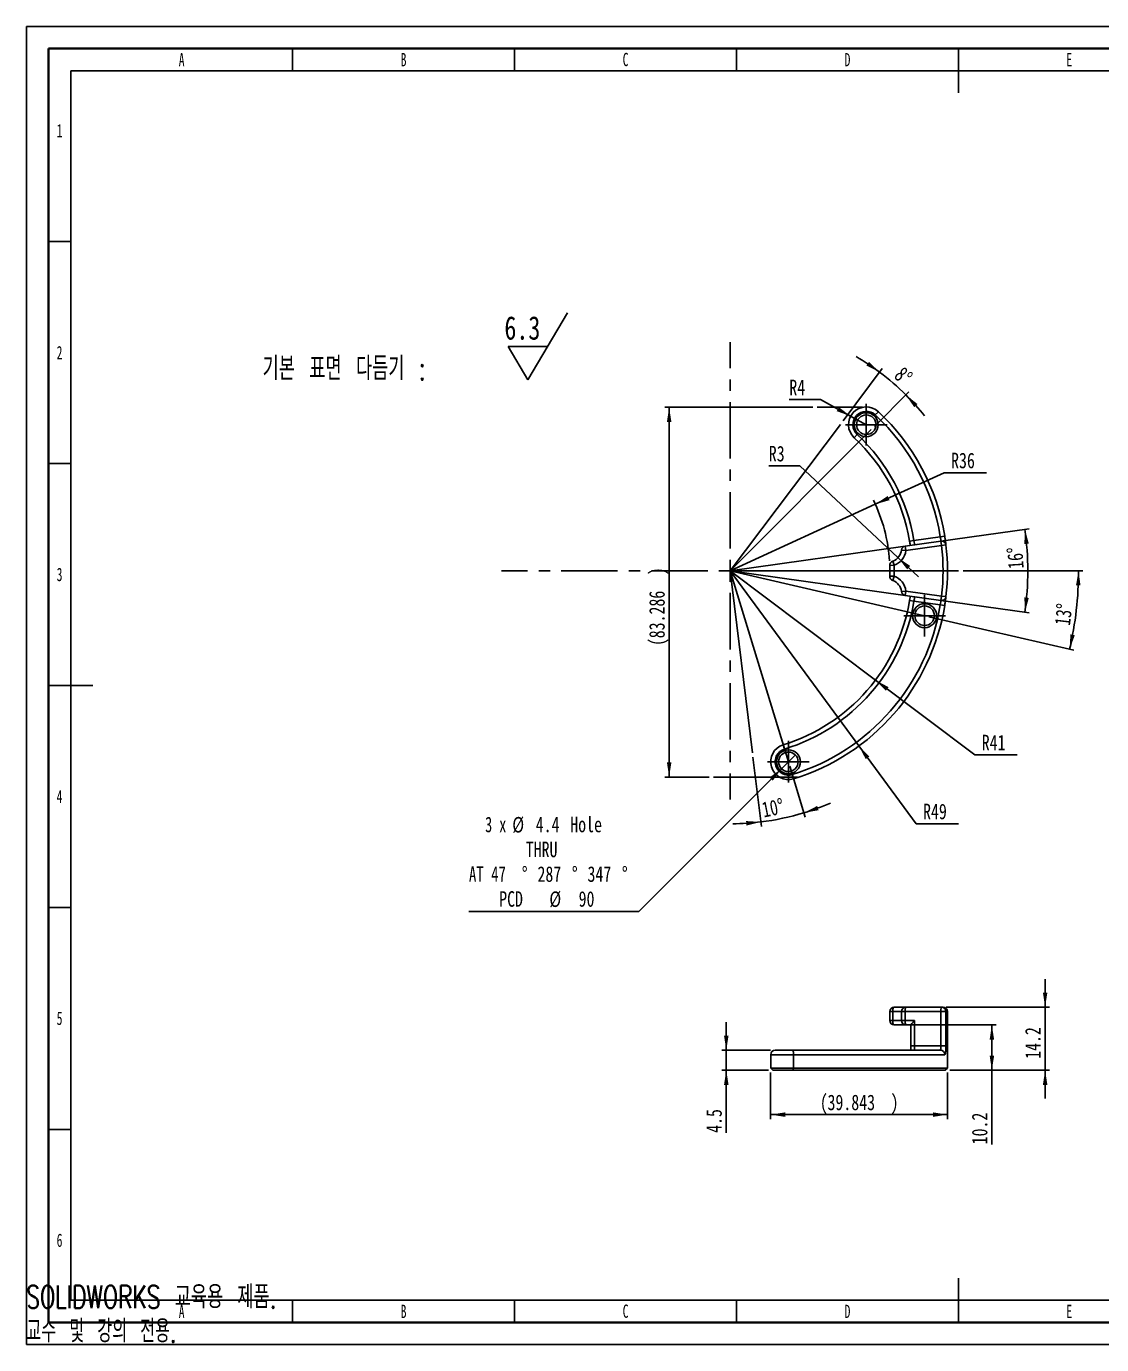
# Model space of a CAD drawing. Header units: millimetres. Extents: x 0 to 420, y 1 to 298.
# Drawn here: x 0 to 242.3, y 1 to 298 of the extents above; entities that cross this region are included whole.
import ezdxf

# ---------------------------------------------------------------- set-up
doc = ezdxf.new("R2010")
doc.units = ezdxf.units.MM
doc.linetypes.add('CENTERX2', pattern=[20.32, 12.7, -2.54, 2.54, -2.54])
for name, color, linetype in [('SLD-0', 179, 'Continuous'), ('가는실선', 7, 'Continuous'), ('레이어10', 30, 'Continuous'), ('중심선', 1, 'CENTERX2'), ('치수선', 104, 'Continuous')]:
    doc.layers.add(name, color=color, linetype=linetype)
doc.layers.add('도면층1', color=4, linetype='Continuous', lineweight=35)
doc.layers.add('도면층2', color=3, linetype='Continuous', lineweight=25)
doc.styles.add('SLDTEXTSTYLE0', font='TXT', dxfattribs={"width": 0.681818, "bigfont": 'bigfont'})
doc.styles.add('SLDTEXTSTYLE1', font='TXT', dxfattribs={"width": 0.75})
doc.styles.add('SLDTEXTSTYLE11', font='TXT', dxfattribs={"width": 0.666667})
doc.styles.add('SLDTEXTSTYLE12', font='TXT', dxfattribs={"width": 0.7})
doc.styles.add('SLDTEXTSTYLE13', font='TXT', dxfattribs={"width": 0.7, "bigfont": 'bigfont'})
doc.styles.add('SLDTEXTSTYLE14', font='TXT', dxfattribs={"width": 0.645455, "bigfont": 'bigfont'})
doc.styles.add('SLDTEXTSTYLE2', font='TXT', dxfattribs={"width": 0.638186})
doc.dimstyles.new('SLDDIMSTYLE0', dxfattribs={"dimtxt": 3.5, "dimasz": 3.302, "dimexe": 0, "dimexo": 0.0625, "dimgap": 0.875, "dimtad": 1, "dimdec": 3, "dimrnd": 1e-09, "dimzin": 12, "dimdsep": 46, "dimtxsty": 'SLDTEXTSTYLE1', "dimsah": 1, "dimcen": 0.09, "dimadec": 0, "dimazin": 3, "dimtfac": 1, "dimtdec": 3, "dimtmove": 0, "dimatfit": 0, "dimfxl": 1, "dimfrac": 2, "dimtolj": 1, "dimtzin": 12, "dimarcsym": 0})
doc.dimstyles.new('SLDDIMSTYLE1', dxfattribs={"dimtxt": 3.5, "dimasz": 3.302, "dimexe": 0, "dimexo": 0.0625, "dimgap": 0.875, "dimtad": 1, "dimdec": 3, "dimrnd": 1e-09, "dimzin": 12, "dimdsep": 46, "dimtxsty": 'SLDTEXTSTYLE1', "dimsah": 1, "dimcen": 0.09, "dimadec": 0, "dimazin": 3, "dimtfac": 1, "dimtdec": 3, "dimtofl": 0, "dimtmove": 0, "dimatfit": 3, "dimfxl": 1, "dimfrac": 2, "dimtolj": 1, "dimtzin": 12, "dimarcsym": 0})
doc.dimstyles.new('SLDDIMSTYLE2', dxfattribs={"dimtxt": 3.5, "dimasz": 3.302, "dimexe": 0, "dimexo": 0.0625, "dimgap": 0.875, "dimtad": 1, "dimdec": 4, "dimzin": 12, "dimdsep": 46, "dimtxsty": 'SLDTEXTSTYLE1', "dimsah": 1, "dimcen": 0.09, "dimazin": 3, "dimtfac": 1, "dimtofl": 0, "dimtmove": 0, "dimatfit": 3, "dimfxl": 1, "dimfrac": 2, "dimtolj": 1, "dimtzin": 12, "dimarcsym": 0})
doc.dimstyles.new('SLDDIMSTYLE3', dxfattribs={"dimtxt": 3.5, "dimasz": 3.302, "dimexe": 0, "dimexo": 0.0625, "dimgap": 0.875, "dimtad": 0, "dimtih": 1, "dimtoh": 1, "dimdec": 3, "dimrnd": 1e-09, "dimzin": 12, "dimdsep": 46, "dimtxsty": 'SLDTEXTSTYLE1', "dimblk1": 'NONE', "dimsah": 1, "dimcen": 0, "dimadec": 0, "dimazin": 3, "dimtfac": 1, "dimtdec": 3, "dimtmove": 0, "dimatfit": 3, "dimldrblk": 'NONE', "dimfxl": 1, "dimfrac": 2, "dimtolj": 1, "dimtzin": 12, "dimarcsym": 0})
doc.dimstyles.new('SLDDIMSTYLE4', dxfattribs={"dimtxt": 3.5, "dimasz": 3.302, "dimexe": 0, "dimexo": 0.0625, "dimgap": 0.875, "dimtad": 0, "dimtih": 1, "dimtoh": 1, "dimdec": 3, "dimrnd": 1e-09, "dimzin": 12, "dimdsep": 46, "dimtxsty": 'SLDTEXTSTYLE1', "dimsah": 1, "dimcen": 0, "dimadec": 0, "dimazin": 3, "dimtfac": 1, "dimtdec": 3, "dimtofl": 0, "dimtmove": 1, "dimatfit": 3, "dimfxl": 1, "dimfrac": 2, "dimtolj": 1, "dimtzin": 12, "dimarcsym": 0})
doc.dimstyles.new('SLDDIMSTYLE5', dxfattribs={"dimtxt": 3.5, "dimasz": 3.302, "dimexe": 0, "dimexo": 0.0625, "dimgap": 0.875, "dimtad": 0, "dimtih": 1, "dimtoh": 1, "dimdec": 3, "dimrnd": 1e-09, "dimzin": 12, "dimdsep": 46, "dimtxsty": 'SLDTEXTSTYLE1', "dimsah": 1, "dimcen": 0, "dimadec": 0, "dimazin": 3, "dimtfac": 1, "dimtdec": 3, "dimtofl": 0, "dimtmove": 0, "dimatfit": 3, "dimfxl": 1, "dimfrac": 2, "dimtolj": 1, "dimtzin": 12, "dimarcsym": 0})

# ---------------------------------------------------------------- blocks, each defined once
blk = doc.blocks.new('SW_NOTE_0')
at = {"layer": '가는실선', "color": 0}
for p, q in [((59.78, 1.56), (68.7, 16.68)), ((59.78, 1.56), (55.32, 9.12)), ((64.24, 9.12), (55.32, 9.12))]:
    blk.add_line(p, q, dxfattribs=at)
at = {"layer": '가는실선', "color": 0, "attachment_point": 1}
for s, insert, char_height, style in [('6.3', (54.49, 15.94), 5.292, 'SLDTEXTSTYLE1'), ('기본 표면 다듬기 :', (0, 6.82), 5.2917, 'SLDTEXTSTYLE0')]:
    blk.add_mtext(s, dxfattribs=dict(at, insert=insert, char_height=char_height, style=style))
blk = doc.blocks.new('_D')
at = {"layer": '치수선', "transparency": 16777216}
for p, q in [((157.7, 67.32), (157.7, 73.67)), ((167.7, 67.32), (156.7, 67.32)), ((157.7, 62.82), (157.7, 67.32)), ((167.2, 62.82), (156.7, 62.82)), ((157.7, 62.82), (157.7, 48.71))]:
    blk.add_line(p, q, dxfattribs=at)
for points in [[(157.7, 67.32), (158.21, 70.62), (157.19, 70.62)], [(157.7, 62.82), (157.19, 59.52), (158.21, 59.52)]]:
    blk.add_solid(points, dxfattribs=at)
at = {"layer": '치수선', "transparency": 16777216, "insert": (153.19, 48.71), "char_height": 3.5, "attachment_point": 1, "rotation": 90, "style": 'SLDTEXTSTYLE1'}
blk.add_mtext('4.5', dxfattribs=at)
blk = doc.blocks.new('_D_1')
at = {"layer": '치수선', "transparency": 16777216}
for p, q in [((199.17, 73.02), (218.54, 73.02)), ((217.54, 62.82), (217.54, 73.02)), ((208.04, 62.82), (218.54, 62.82)), ((217.54, 62.82), (217.54, 46.12))]:
    blk.add_line(p, q, dxfattribs=at)
for points in [[(217.54, 73.02), (217.04, 69.72), (218.05, 69.72)], [(217.54, 62.82), (218.05, 66.12), (217.04, 66.12)]]:
    blk.add_solid(points, dxfattribs=at)
at = {"layer": '치수선', "transparency": 16777216, "insert": (213.03, 46.12), "char_height": 3.5, "attachment_point": 1, "rotation": 90, "style": 'SLDTEXTSTYLE1'}
blk.add_mtext('10.2', dxfattribs=at)
blk = doc.blocks.new('_D_2')
at = {"layer": '레이어10', "transparency": 16777216}
for p, q in [((229.54, 77.02), (229.54, 83.37)), ((207.21, 77.02), (230.54, 77.02)), ((229.54, 62.82), (229.54, 77.02)), ((208.04, 62.82), (230.54, 62.82)), ((229.54, 62.82), (229.54, 56.47))]:
    blk.add_line(p, q, dxfattribs=at)
for points in [[(229.54, 77.02), (230.05, 80.32), (229.04, 80.32)], [(229.54, 62.82), (229.04, 59.52), (230.05, 59.52)]]:
    blk.add_solid(points, dxfattribs=at)
at = {"layer": '레이어10', "transparency": 16777216, "insert": (225.03, 65.39), "char_height": 3.5, "attachment_point": 1, "rotation": 90, "style": 'SLDTEXTSTYLE1'}
blk.add_mtext('14.2', dxfattribs=at)
blk = doc.blocks.new('_D_3')
at = {"layer": '레이어10', "transparency": 16777216}
for p, q in [((167.7, 62.32), (167.7, 51.82)), ((207.54, 62.32), (207.54, 51.82)), ((167.7, 52.82), (207.54, 52.82))]:
    blk.add_line(p, q, dxfattribs=at)
for points in [[(167.7, 52.82), (171, 52.31), (171, 53.33)], [(207.54, 52.82), (204.24, 53.33), (204.24, 52.31)]]:
    blk.add_solid(points, dxfattribs=at)
at = {"layer": '레이어10', "transparency": 16777216, "char_height": 3.5, "attachment_point": 1, "style": 'SLDTEXTSTYLE1'}
for s, insert in [('(', (178.79, 57.33)), ('39.843', (180.51, 57.33)), (')', (194.73, 57.33))]:
    blk.add_mtext(s, dxfattribs=dict(at, insert=insert))
blk = doc.blocks.new('_D_4')
at = {"layer": '치수선', "transparency": 16777216}
for p, q in [((184, 209.13), (192.86, 220.89)), ((191.07, 207.87), (198.86, 215.67))]:
    blk.add_line(p, q, dxfattribs=at)
for start, end in [(53, 59.4858), (45, 53), (38.5142, 45)]:
    blk.add_arc((158.54, 175.35), 56.02, start, end, dxfattribs=at)
for points in [[(192.26, 220.09), (189.86, 222.41), (189.27, 221.58)], [(198.16, 214.96), (200.05, 212.21), (200.79, 212.91)]]:
    blk.add_solid(points, dxfattribs=at)
at = {"layer": '치수선', "transparency": 16777216, "insert": (197.65, 221.6), "char_height": 3.5, "attachment_point": 1, "rotation": 317.6777, "style": 'SLDTEXTSTYLE1'}
blk.add_mtext('8°', dxfattribs=at)
blk = doc.blocks.new('_D_5')
at = {"layer": '치수선', "transparency": 16777216}
for p, q in [((163.7, 133.36), (165.61, 117.77)), ((171.99, 131.36), (175.51, 119.87))]:
    blk.add_line(p, q, dxfattribs=at)
for start, end in [(287, 293.373), (277, 287), (270.627, 277)]:
    blk.add_arc((158.54, 175.35), 57.01, start, end, dxfattribs=at)
for points in [[(175.21, 120.83), (178.5, 121.4), (178.18, 122.36)], [(165.49, 118.76), (162.16, 118.96), (162.25, 117.95)]]:
    blk.add_solid(points, dxfattribs=at)
at = {"layer": '치수선', "transparency": 16777216, "insert": (165.45, 123.18), "char_height": 3.5, "attachment_point": 1, "rotation": 11.3757, "style": 'SLDTEXTSTYLE1'}
blk.add_mtext('10°', dxfattribs=at)
blk = doc.blocks.new('_D_6')
at = {"layer": '치수선', "transparency": 16777216}
for p, q in [((199.02, 181.04), (225.97, 184.82)), ((199.02, 169.66), (225.97, 165.87))]:
    blk.add_line(p, q, dxfattribs=at)
blk.add_arc((158.54, 175.35), 67.09, 352, 8, dxfattribs=at)
for points in [[(224.98, 184.69), (224.86, 181.35), (225.87, 181.46)], [(224.98, 166.01), (225.87, 169.23), (224.86, 169.35)]]:
    blk.add_solid(points, dxfattribs=at)
at = {"layer": '치수선', "transparency": 16777216, "insert": (221.22, 175.66), "char_height": 3.5, "attachment_point": 1, "rotation": 93.5051, "style": 'SLDTEXTSTYLE1'}
blk.add_mtext('16°', dxfattribs=at)
blk = doc.blocks.new('_D_7')
at = {"layer": '레이어10', "transparency": 16777216}
for p, q in [((177.18, 212.17), (143.83, 212.17)), ((144.83, 212.17), (144.83, 128.88)), ((153.83, 128.88), (143.83, 128.88))]:
    blk.add_line(p, q, dxfattribs=at)
for points in [[(144.83, 212.17), (144.32, 208.87), (145.34, 208.87)], [(144.83, 128.88), (145.34, 132.19), (144.32, 132.19)]]:
    blk.add_solid(points, dxfattribs=at)
at = {"layer": '레이어10', "transparency": 16777216, "char_height": 3.5, "attachment_point": 1, "rotation": 90, "style": 'SLDTEXTSTYLE1'}
for s, insert in [(')', (140.32, 174.36)), ('83.286', (140.32, 160.14)), ('(', (140.32, 158.42))]:
    blk.add_mtext(s, dxfattribs=dict(at, insert=insert))
blk = doc.blocks.new('_D_8')
at = {"layer": '치수선', "transparency": 16777216}
for p, q in [((211.04, 175.35), (238.07, 175.35)), ((203.37, 165), (236.03, 157.46))]:
    blk.add_line(p, q, dxfattribs=at)
blk.add_arc((158.54, 175.35), 78.53, 347, 0, dxfattribs=at)
for points in [[(237.07, 175.35), (236.5, 172.06), (237.51, 172.04)], [(235.06, 157.68), (236.23, 160.81), (235.24, 161.02)]]:
    blk.add_solid(points, dxfattribs=at)
at = {"layer": '치수선', "transparency": 16777216, "insert": (231.65, 163.27), "char_height": 3.5, "attachment_point": 1, "rotation": 83.3432, "style": 'SLDTEXTSTYLE1'}
blk.add_mtext('13°', dxfattribs=at)
blk = doc.blocks.new('_D_9')
at = {"layer": '치수선', "transparency": 16777216}
for p, q in [((173.26, 133.87), (170.15, 130.76)), ((170.15, 130.76), (137.98, 98.6)), ((137.98, 98.6), (99.72, 98.6))]:
    blk.add_line(p, q, dxfattribs=at)
blk.add_solid([(170.15, 130.76), (167.45, 128.78), (168.17, 128.06)], dxfattribs=at)
at = {"layer": '치수선', "transparency": 16777216, "char_height": 3.5, "attachment_point": 1}
for s, insert, style in [('3 x', (103.37, 119.94), 'SLDTEXTSTYLE11'), ('%%c', (109.49, 119.88), 'SLDTEXTSTYLE1'), ('4.4', (114.77, 119.94), 'SLDTEXTSTYLE1'), ('Hole', (122.55, 119.94), 'SLDTEXTSTYLE1'), ('THRU', (112.52, 114.33), 'SLDTEXTSTYLE1'), ('AT 47', (99.72, 108.77), 'SLDTEXTSTYLE12'), ('%%d', (111.62, 108.72), 'SLDTEXTSTYLE1'), ('287', (115.16, 108.77), 'SLDTEXTSTYLE1'), ('%%d', (122.9, 108.72), 'SLDTEXTSTYLE1'), ('347', (126.43, 108.77), 'SLDTEXTSTYLE1'), ('%%d', (134.17, 108.72), 'SLDTEXTSTYLE1'), ('PCD', (106.53, 103.16), 'SLDTEXTSTYLE1'), ('%%c', (117.84, 103.11), 'SLDTEXTSTYLE1'), ('90', (124.43, 103.16), 'SLDTEXTSTYLE1')]:
    blk.add_mtext(s, dxfattribs=dict(at, insert=insert, style=style))
blk = doc.blocks.new('_None')
blk = doc.blocks.new('_D_10')
at = {"layer": '치수선', "transparency": 16777216}
for p, q in [((174.28, 198.98), (167.28, 198.98)), ((196.39, 178.31), (174.28, 198.98)), ((196.39, 178.31), (201.02, 173.97))]:
    blk.add_line(p, q, dxfattribs=at)
blk.add_solid([(196.39, 178.31), (198.45, 175.68), (199.14, 176.43)], dxfattribs=at)
at = {"layer": '치수선', "transparency": 16777216, "insert": (167.28, 203.49), "char_height": 3.5, "attachment_point": 1, "style": 'SLDTEXTSTYLE1'}
blk.add_mtext('R3', dxfattribs=at)
blk = doc.blocks.new('_D_11')
at = {"layer": '치수선', "transparency": 16777216}
for p, q in [((191.27, 190.34), (206.77, 197.44)), ((206.77, 197.44), (216.36, 197.44)), ((158.54, 175.35), (191.27, 190.34))]:
    blk.add_line(p, q, dxfattribs=at)
blk.add_arc((158.54, 175.35), 36, 3.5081, 26.2034, dxfattribs=at)
blk.add_solid([(191.27, 190.34), (194.49, 191.25), (194.06, 192.18)], dxfattribs=at)
at = {"layer": '치수선', "transparency": 16777216, "insert": (208.35, 201.95), "char_height": 3.5, "attachment_point": 1, "style": 'SLDTEXTSTYLE1'}
blk.add_mtext('R36', dxfattribs=at)
blk = doc.blocks.new('_D_12')
at = {"layer": '치수선', "transparency": 16777216}
for p, q in [((158.54, 175.35), (187.57, 135.87)), ((187.57, 135.87), (200.45, 118.36)), ((200.45, 118.36), (210.04, 118.36))]:
    blk.add_line(p, q, dxfattribs=at)
blk.add_solid([(187.57, 135.87), (189.12, 132.91), (189.94, 133.51)], dxfattribs=at)
at = {"layer": '치수선', "transparency": 16777216, "insert": (202.04, 122.87), "char_height": 3.5, "attachment_point": 1, "style": 'SLDTEXTSTYLE1'}
blk.add_mtext('R49', dxfattribs=at)
blk = doc.blocks.new('_D_13')
at = {"layer": '치수선', "transparency": 16777216}
for p, q in [((158.54, 175.35), (191.31, 150.71)), ((191.31, 150.71), (213.68, 133.89)), ((213.68, 133.89), (223.27, 133.89))]:
    blk.add_line(p, q, dxfattribs=at)
blk.add_solid([(191.31, 150.71), (193.65, 148.32), (194.26, 149.13)], dxfattribs=at)
at = {"layer": '치수선', "transparency": 16777216, "insert": (215.26, 138.4), "char_height": 3.5, "attachment_point": 1, "style": 'SLDTEXTSTYLE1'}
blk.add_mtext('R41', dxfattribs=at)
blk = doc.blocks.new('_D_14')
at = {"layer": '치수선', "transparency": 16777216}
for p, q in [((178.91, 213.9), (171.9, 213.9)), ((185.72, 210.18), (178.91, 213.9)), ((189.23, 208.26), (185.72, 210.18))]:
    blk.add_line(p, q, dxfattribs=at)
blk.add_solid([(185.72, 210.18), (183.07, 212.2), (182.58, 211.31)], dxfattribs=at)
at = {"layer": '치수선', "transparency": 16777216, "insert": (171.9, 218.41), "char_height": 3.5, "attachment_point": 1, "style": 'SLDTEXTSTYLE1'}
blk.add_mtext('R4', dxfattribs=at)
blk = doc.blocks.new('SW_CENTERMARKSYMBOL_0')
at = {"layer": '중심선', "color": 0}
for p, q in [((0, 5), (0, 51.5)), ((-5, 0), (-51.5, 0)), ((0, 0), (-2.5, 0)), ((0, 0), (0, 2.5)), ((0, 0), (0, -2.5)), ((0, 0), (2.5, 0)), ((5, 0), (51.5, 0)), ((0, -5), (0, -51.5))]:
    blk.add_line(p, q, dxfattribs=at)
blk = doc.blocks.new('SW_CENTERMARKSYMBOL_1')
at = {"layer": '중심선', "color": 0}
for p, q in [((0, 2.5), (0, 4.7)), ((-2.5, 0), (-4.7, 0)), ((0, 0), (-2.5, 0)), ((0, 0), (0, 2.5)), ((0, 0), (0, -2.5)), ((0, 0), (2.5, 0)), ((2.5, 0), (4.7, 0)), ((0, -2.5), (0, -4.7))]:
    blk.add_line(p, q, dxfattribs=at)
blk = doc.blocks.new('SW_CENTERMARKSYMBOL_2')
at = {"layer": '중심선', "color": 0}
for p, q in [((0, 2.5), (0, 4.7)), ((-2.5, 0), (-4.7, 0)), ((0, 0), (-2.5, 0)), ((0, 0), (0, 2.5)), ((0, 0), (0, -2.5)), ((0, 0), (2.5, 0)), ((2.5, 0), (4.7, 0)), ((0, -2.5), (0, -4.7))]:
    blk.add_line(p, q, dxfattribs=at)
blk = doc.blocks.new('SW_CENTERMARKSYMBOL_3')
at = {"layer": '중심선', "color": 0}
for p, q in [((0, 2.5), (0, 4.7)), ((-2.5, 0), (-4.7, 0)), ((0, 0), (-2.5, 0)), ((0, 0), (0, 2.5)), ((0, 0), (0, -2.5)), ((0, 0), (2.5, 0)), ((2.5, 0), (4.7, 0)), ((0, -2.5), (0, -4.7))]:
    blk.add_line(p, q, dxfattribs=at)

msp = doc.modelspace()

# ---------------------------------------------------------------- linework, layer by layer
at = {"color": 7, "linetype": 'Continuous', "lineweight": 25}
for p, q in [((191.96248, 211.18427), (191.28048, 210.45291)), ((186.5065, 205.33344), (187.18849, 206.06479)), ((198.02951, 180.89718), (206.06711, 182.02679)), ((199.98486, 182.18182), (198.99819, 182.0191)), ((199.98486, 182.18182), (205.92794, 183.01706)), ((206.9151, 183.17683), (205.92794, 183.01706)), ((206.06711, 182.02679), (206.20629, 181.03653)), ((198.16868, 179.90691), (197.17506, 180.01973)), ((198.02951, 180.89718), (198.16868, 179.90691)), ((206.20629, 181.03653), (198.16868, 179.90691)), ((207.19924, 181.15504), (206.20629, 181.03653)), ((195.52386, 176.58563), (194.52442, 176.55218)), ((195.52386, 176.58563), (195.19145, 177.52876)), ((195.52386, 174.11024), (194.52442, 174.14369)), ((195.52386, 174.11024), (195.19145, 173.16711)), ((198.16868, 170.78896), (197.17506, 170.67614)), ((198.02951, 169.79869), (198.16868, 170.78896)), ((206.06711, 168.66908), (198.02951, 169.79869)), ((198.16868, 170.78896), (206.20629, 169.65934)), ((206.06711, 168.66908), (206.20629, 169.65934)), ((207.19924, 169.54083), (206.20629, 169.65934)), ((198.99819, 168.67676), (199.98486, 168.51405)), ((205.92794, 167.67881), (199.98486, 168.51405)), ((205.92794, 167.67881), (206.9151, 167.51903)), ((170.5318, 136.13944), (170.82418, 135.18313)), ((172.87078, 128.489), (172.57841, 129.44531)), ((194.52386, 76.01749), (194.52386, 74.01749)), ((194.52386, 76.01749), (194.52442, 76.01749)), ((195.19145, 76.01749), (194.52386, 76.01749)), ((197.17506, 76.01749), (195.19145, 76.01749)), ((195.19145, 76.01749), (195.19145, 74.01749)), ((195.52386, 77.01749), (198.16868, 77.01749)), ((198.02951, 76.01749), (197.17506, 76.01749)), ((197.17506, 74.01749), (197.17506, 76.01749)), ((206.06711, 76.01749), (198.02951, 76.01749)), ((198.02951, 76.01749), (198.02951, 74.01749)), ((198.16868, 77.01749), (206.20629, 77.01749)), ((206.06711, 76.01749), (207.19924, 76.01749)), ((206.06711, 68.31749), (206.06711, 76.01749)), ((206.20629, 77.01749), (206.54456, 77.01749)), ((207.19924, 76.01749), (207.19924, 68.31749)), ((207.54456, 76.01749), (207.19924, 76.01749)), ((207.54456, 63.31749), (207.54456, 76.01749)), ((194.52386, 74.01749), (194.52442, 74.01749)), ((195.19145, 74.01749), (194.52386, 74.01749)), ((195.19145, 74.01749), (197.17506, 74.01749)), ((198.16868, 73.01749), (195.52386, 73.01749)), ((198.02951, 74.01749), (197.17506, 74.01749)), ((198.02951, 74.01749), (200.12403, 74.01749)), ((199.26321, 73.01749), (198.16868, 73.01749)), ((199.26321, 73.02722), (199.26321, 68.31749)), ((200.12403, 74.01749), (200.12403, 68.31749)), ((199.26321, 68.31749), (200.12403, 68.31749)), ((200.12403, 68.31749), (206.06711, 68.31749)), ((207.19924, 68.31749), (206.06711, 68.31749)), ((167.70129, 66.31749), (167.70129, 63.31749)), ((172.87078, 66.31749), (167.70129, 66.31749)), ((168.70129, 67.31749), (172.57841, 67.31749)), ((172.57841, 67.31749), (205.92794, 67.31749)), ((172.87078, 66.31749), (172.87078, 63.31749)), ((206.9151, 66.31749), (172.87078, 66.31749)), ((167.70129, 63.31749), (168.20129, 62.81749)), ((167.70129, 63.31749), (172.87078, 63.31749)), ((172.72459, 62.81749), (168.20129, 62.81749)), ((172.87078, 63.31749), (172.72459, 62.81749)), ((207.04456, 62.81749), (172.72459, 62.81749)), ((172.87078, 63.31749), (207.54456, 63.31749)), ((207.04456, 62.81749), (207.54456, 63.31749))]:
    msp.add_line(p, q, dxfattribs=at)
at = {"color": 7, "linetype": 'Continuous', "lineweight": 25, "flags": 128}
for points in [[(195.52386, 77.01749), (195.45901, 76.99828), (195.39665, 76.94137), (195.33918, 76.84896), (195.28881, 76.7246), (195.24747, 76.57306), (195.21675, 76.40018), (195.19783, 76.21258), (195.19145, 76.01749)], [(195.19145, 74.01749), (195.19783, 73.8224), (195.21675, 73.63481), (195.24747, 73.46192), (195.28881, 73.31039), (195.33918, 73.18602), (195.39665, 73.09361), (195.45901, 73.03671), (195.52386, 73.01749)], [(172.87078, 66.31749), (172.86516, 66.51258), (172.84852, 66.70018), (172.8215, 66.87306), (172.78514, 67.0246), (172.74084, 67.14896), (172.69029, 67.24137), (172.63544, 67.29828), (172.57841, 67.31749)]]:
    msp.add_lwpolyline(points, dxfattribs=at)
at = {"color": 7, "linetype": 'Continuous', "lineweight": 25}
for centre, radius in [((189.23449, 208.25885), 2.7), ((189.23449, 208.25885), 2.2), ((202.39122, 165.22514), 2.7), ((202.39122, 165.22514), 2.2), ((171.70129, 132.31422), 2.7), ((171.70129, 132.31422), 2.2)]:
    msp.add_circle(centre, radius, dxfattribs=at)
for centre, radius, start, end in [((189.23449, 208.25885), 4, 47, 227), ((189.23449, 208.25885), 3, 47, 227), ((158.54456, 175.34793), 49, 9.1937484, 47), ((158.54456, 175.34793), 48, 9.1937484, 47), ((158.54456, 175.34793), 41, 9.3643142, 47), ((158.54456, 175.34793), 42, 9.3643142, 47), ((206.20629, 181.03653), 1, 6.8062516, 98), ((194.19421, 180.35817), 3, 289.4151577, 353.5224878), ((194.19421, 180.35817), 4, 289.4151577, 353.5224878), ((198.16868, 179.90691), 1, 98, 173.5224878), ((158.54456, 175.34793), 48, 353.1937484, 6.8062516), ((158.54456, 175.34793), 49, 353.1937484, 6.8062516), ((195.52386, 176.58563), 1, 109.4151577, 181.9169675), ((158.54456, 175.34793), 36, 358.0830325, 1.9169675), ((158.54456, 175.34793), 37, 358.0830325, 1.9169675), ((195.52386, 174.11024), 1, 178.0830325, 250.5848423), ((194.19421, 170.3377), 3, 6.4775122, 70.5848423), ((194.19421, 170.3377), 4, 6.4775122, 70.5848423), ((198.16868, 170.78896), 1, 186.4775122, 262), ((206.20629, 169.65934), 1, 262, 353.1937484), ((158.54456, 175.34793), 41, 287, 350.6356858), ((158.54456, 175.34793), 42, 287, 350.6356858), ((158.54456, 175.34793), 48, 287, 350.8062516), ((158.54456, 175.34793), 49, 287, 350.8062516), ((171.70129, 132.31422), 4, 107, 287), ((171.70129, 132.31422), 3, 107, 287), ((195.52386, 76.01749), 1, 90, 180), ((198.17188, 76.02067), 0.99682, 90.1840546, 180.1828796), ((199.93021, 76.26265), 1.91645, 156.8041439, 187.34958), ((207.96782, 76.26265), 1.91645, 156.8041439, 187.34958), ((206.20275, 76.021), 0.99649, 359.7981097, 89.7966768), ((206.54456, 76.01749), 1, 0, 90), ((195.52386, 74.01749), 1, 180, 270), ((198.17188, 74.01431), 0.99682, 179.8171204, 269.8159454), ((199.93021, 73.77233), 1.91645, 172.65042, 203.1958561), ((168.70129, 66.31749), 1, 90, 180), ((205.92148, 66.32387), 0.99364, 359.6320013, 89.6272123)]:
    msp.add_arc(centre, radius, start, end, dxfattribs=at)
msp.add_ellipse((200.26321, 74.01749), major_axis=(0.99756, 0.99756), ratio=0.069926812, start_param=1.640609497, end_param=3.071779484, dxfattribs=at)
for points, knots in [([(198.99819, 182.0191), (199.0214, 181.87581), (199.07656, 181.53539), (199.12001, 181.23052), (199.14517, 181.05398)], [0, 0, 0, 0, 0.420927631, 1, 1, 1, 1]), ([(200.12403, 181.19155), (200.12403, 181.19155), (200.12173, 181.21747), (200.11178, 181.31735), (200.10409, 181.39122), (200.07101, 181.66585), (200.03403, 181.92227), (199.98486, 182.18182)], [0, 0, 0, 0, 0.25, 0.25, 0.5, 0.5, 1, 1, 1, 1]), ([(205.92794, 183.01706), (205.95175, 182.88715), (205.97291, 182.75928), (206.00896, 182.51984), (206.0236, 182.4099), (206.05739, 182.13518), (206.06711, 182.02679), (206.06711, 182.02679)], [0, 0, 0, 0, 0.25, 0.25, 0.5, 0.5, 1, 1, 1, 1]), ([(207.19924, 181.15504), (207.19924, 181.15504), (207.19275, 181.21011), (207.17383, 181.36431), (207.16591, 181.42828), (207.14696, 181.57795), (207.13608, 181.66245), (207.11132, 181.85014), (207.09727, 181.95449), (207.0669, 182.17399), (207.05051, 182.28968), (207.01508, 182.53291), (206.99609, 182.65998), (206.95685, 182.91547), (206.93641, 183.04515), (206.9151, 183.17683)], [0, 0, 0, 0, 0.25, 0.25, 0.375, 0.375, 0.5, 0.5, 0.625, 0.625, 0.75, 0.75, 0.875, 0.875, 1, 1, 1, 1]), ([(199.14459, 169.64197), (199.12985, 169.53548), (199.08968, 169.2453), (199.03365, 168.89715), (198.99819, 168.67676)], [0, 0, 0, 0, 0.366993188, 1, 1, 1, 1]), ([(199.98486, 168.51405), (200.00944, 168.64383), (200.03105, 168.77163), (200.06743, 169.01103), (200.08196, 169.121), (200.11508, 169.39582), (200.12403, 169.50432), (200.12403, 169.50432)], [0, 0, 0, 0, 0.25, 0.25, 0.5, 0.5, 1, 1, 1, 1]), ([(206.9151, 167.51903), (206.95772, 167.78242), (206.99786, 168.04469), (207.06822, 168.5278), (207.09911, 168.75313), (207.1362, 169.03434), (207.14729, 169.1205), (207.16608, 169.269), (207.17389, 169.33204), (207.18655, 169.43527), (207.19134, 169.47498), (207.19764, 169.52742), (207.19924, 169.54083), (207.19924, 169.54083)], [0, 0, 0, 0, 0.25, 0.25, 0.5, 0.5, 0.625, 0.625, 0.75, 0.75, 0.875, 0.875, 1, 1, 1, 1]), ([(206.06711, 168.66908), (206.06711, 168.66908), (206.06465, 168.64318), (206.0542, 168.54337), (206.04618, 168.46956), (206.01242, 168.19503), (205.97556, 167.93863), (205.92794, 167.67881)], [0, 0, 0, 0, 0.25, 0.25, 0.5, 0.5, 1, 1, 1, 1]), ([(199.26281, 68.3177), (199.26254, 68.22624), (199.26194, 68.02801), (199.25319, 67.73427), (199.24175, 67.48693), (199.2312, 67.36039), (199.22763, 67.31749)], [0, 0, 0, 0, 0.255792301, 0.554371785, 0.848950346, 1, 1, 1, 1]), ([(199.98486, 67.31749), (200.00944, 67.31749), (200.03105, 67.34343), (200.06743, 67.44369), (200.08196, 67.51791), (200.11508, 67.79443), (200.12403, 68.05333), (200.12403, 68.31749)], [0, 0, 0, 0, 0.25, 0.25, 0.5, 0.5, 1, 1, 1, 1]), ([(206.06711, 68.31749), (206.06711, 68.18542), (206.06465, 68.05583), (206.0542, 67.81373), (206.04618, 67.70284), (206.01242, 67.42612), (205.97556, 67.31749), (205.92794, 67.31749)], [0, 0, 0, 0, 0.25, 0.25, 0.5, 0.5, 1, 1, 1, 1]), ([(206.9151, 66.31749), (206.95772, 66.31749), (206.99786, 66.36937), (207.06822, 66.56593), (207.09911, 66.71309), (207.1362, 66.9883), (207.14729, 67.09093), (207.16608, 67.30848), (207.17389, 67.42366), (207.18655, 67.66705), (207.19134, 67.7951), (207.19764, 68.05288), (207.19924, 68.18401), (207.19924, 68.31749)], [0, 0, 0, 0, 0.25, 0.25, 0.5, 0.5, 0.625, 0.625, 0.75, 0.75, 0.875, 0.875, 1, 1, 1, 1])]:
    msp.add_open_spline(points, degree=3, knots=knots, dxfattribs=at)
at = {"layer": 'SLD-0', "color": 7}
for p, q in [((420, 298), (0, 298)), ((0, 298), (0, 1)), ((0, 1), (420, 1))]:
    msp.add_line(p, q, dxfattribs=at)
at = {"layer": '도면층1', "color": 7}
for p, q in [((415, 293), (5, 293)), ((5, 293), (5, 6)), ((5, 6), (415, 6))]:
    msp.add_line(p, q, dxfattribs=at)
at = {"layer": '도면층2', "color": 7}
for p, q in [((60, 293), (60, 288)), ((110, 293), (110, 288)), ((160, 293), (160, 288)), ((210, 283), (210, 293)), ((210, 293), (210, 288)), ((410, 288), (10, 288)), ((10, 288), (10, 11)), ((10, 288), (210, 288)), ((10, 288), (10, 149.5)), ((210, 288), (210, 283)), ((5, 249.5), (10, 249.5)), ((5, 199.5), (10, 199.5)), ((15, 149.5), (5, 149.5)), ((5, 149.5), (10, 149.5)), ((10, 149.5), (15, 149.5)), ((5, 99.5), (10, 99.5)), ((5, 49.5), (10, 49.5)), ((210, 11), (210, 16)), ((210, 16), (210, 6)), ((10, 11), (410, 11)), ((60, 11), (60, 6)), ((110, 11), (110, 6)), ((160, 11), (160, 6)), ((210, 11), (210, 6))]:
    msp.add_line(p, q, dxfattribs=at)
at = {"layer": '레이어10'}
for p, q in [((188.40232, 212.17133), (178.18433, 212.17133)), ((173.7603, 128.88486), (154.83077, 128.88486))]:
    msp.add_line(p, q, dxfattribs=at)
at = {"layer": '치수선'}
for p, q in [((158.54456, 175.34793), (183.39887, 208.33071)), ((190.36437, 207.16774), (158.54456, 175.34793)), ((158.54456, 175.34793), (198.02951, 180.89718)), ((158.54456, 175.34793), (163.57763, 134.35686)), ((158.54456, 175.34793), (202.39122, 165.22514)), ((158.54456, 175.34793), (207.54456, 175.34793)), ((158.54456, 175.34793), (171.70129, 132.31422)), ((158.54456, 175.34793), (198.02951, 169.79869))]:
    msp.add_line(p, q, dxfattribs=at)

# ---------------------------------------------------------------- block references
at = {"layer": '가는실선'}
msp.add_blockref('SW_NOTE_0', (53.21882, 216.76841), dxfattribs=at)
at = {"layer": '중심선'}
for name, p in [('SW_CENTERMARKSYMBOL_0', (158.54456, 175.34793)), ('SW_CENTERMARKSYMBOL_1', (189.23449, 208.25885)), ('SW_CENTERMARKSYMBOL_2', (202.39122, 165.22514)), ('SW_CENTERMARKSYMBOL_3', (171.70129, 132.31422))]:
    msp.add_blockref(name, p, dxfattribs=at)

# ---------------------------------------------------------------- texts
at = {"color": 7, "linetype": 'Continuous', "char_height": 5.1381, "attachment_point": 1}
for s, insert, style in [('SOLIDWORKS 교육용 제품.', (0, 14.33051), 'SLDTEXTSTYLE13'), ('교수 및 강의 전용.', (0, 6.62336), 'SLDTEXTSTYLE14')]:
    msp.add_mtext(s, dxfattribs=dict(at, insert=insert, style=style))
at = {"layer": '도면층2', "color": 7, "char_height": 3, "attachment_point": 2, "style": 'SLDTEXTSTYLE2'}
for s, insert in [('A', (34.98602, 291.9922)), ('B', (84.98602, 291.9922)), ('C', (135.01353, 292.0432)), ('D', (185.01353, 291.9922)), ('E', (234.98602, 291.9922)), ('1', (7.47838, 275.9982)), ('2', (7.47838, 225.9982)), ('3', (7.47838, 176.0237)), ('4', (7.47838, 125.9922)), ('5', (7.47838, 76.0177)), ('6', (7.47838, 26.0237)), ('A', (34.98602, 9.9922)), ('B', (84.98602, 9.9922)), ('C', (135.01353, 10.0432)), ('D', (185.01353, 9.9922)), ('E', (234.98602, 9.9922))]:
    msp.add_mtext(s, dxfattribs=dict(at, insert=insert))

# ---------------------------------------------------------------- dimensions: what is measured, and where the dimension line sits
at = {"layer": '레이어10'}
dim = msp.add_linear_dim(base=(144.83077, 128.88486), p1=(178.18433, 212.17133), p2=(154.83077, 128.88486), angle=90, text='(<>)', dimstyle='SLDDIMSTYLE1', dxfattribs=at)
dim.commit()
dim.dimension.update_dxf_attribs({"geometry": '_D_7', "text_midpoint": (144.83077, 167.24836), "dimtype": 160})
dim = msp.add_linear_dim(base=(229.54456, 77.01749), p1=(207.04456, 62.81749), p2=(206.20629, 77.01749), angle=90, dimstyle='SLDDIMSTYLE0', dxfattribs=at)
dim.commit()
dim.dimension.update_dxf_attribs({"geometry": '_D_2', "text_midpoint": (229.54456, 69.91749), "dimtype": 160})
dim = msp.add_linear_dim(base=(207.54456, 52.81749), p1=(167.70129, 63.31749), p2=(207.54456, 63.31749), text='(<>)', dimstyle='SLDDIMSTYLE1', dxfattribs=at)
dim.commit()
dim.dimension.update_dxf_attribs({"geometry": '_D_3', "text_midpoint": (187.62293, 52.81749), "dimtype": 160})
at = {"layer": '치수선'}
for base, line1, line2, picture, middle in [((195.29661, 217.62632), ((190.36437, 207.16774), (158.54456, 175.34793)), ((158.54456, 175.34793), (183.39887, 208.33071)), '_D_4', (196.26245, 216.76696)), ((225.63766, 175.34793), ((198.02951, 169.79869), (158.54456, 175.34793)), ((198.02951, 180.89718), (158.54456, 175.34793)), '_D_6', (225.51215, 179.44987)), ((236.56804, 166.45828), ((158.54456, 175.34793), (202.39122, 165.22514)), ((210.04456, 175.34793), (107.04456, 175.34793)), '_D_8', (236.54342, 166.24477)), ((170.39828, 119.5806), ((163.57763, 134.35686), (158.54456, 175.34793)), ((171.70129, 132.31422), (158.54456, 175.34793)), '_D_5', (169.78994, 119.45475))]:
    dim = msp.add_angular_dim_2l(base=base, line1=line1, line2=line2, dimstyle='SLDDIMSTYLE2', dxfattribs=at)
    dim.commit()
    dim.dimension.update_dxf_attribs({"geometry": picture, "text_midpoint": middle, "dimtype": 162})
for center, mpoint, dimstyle, picture, middle in [((189.23449, 208.25885), (185.72385, 210.17599), 'SLDDIMSTYLE5', '_D_14', (174.60969, 216.67663)), ((194.19421, 180.35817), (196.3855, 178.3092), 'SLDDIMSTYLE4', '_D_10', (169.98651, 201.75337)), ((158.54456, 175.34793), (191.27387, 190.34103), 'SLDDIMSTYLE5', '_D_11', (212.35738, 200.21635)), ((158.54456, 175.34793), (187.57245, 135.87159), 'SLDDIMSTYLE5', '_D_12', (206.03819, 121.14026)), ((158.54456, 175.34793), (191.31303, 150.70594), 'SLDDIMSTYLE5', '_D_13', (219.26787, 136.66611))]:
    dim = msp.add_radius_dim(center=center, mpoint=mpoint, dimstyle=dimstyle, dxfattribs=at)
    dim.commit()
    dim.dimension.update_dxf_attribs({"geometry": picture, "text_midpoint": middle, "dimtype": 164})
dim = msp.add_diameter_dim_2p(p1=(173.25693, 133.86986), p2=(170.14566, 130.75859), text='3 x<> Hole\\PTHRU\\PAT 47%%d 287%%d 347%%d\\PPCD %%c 90\\P', dimstyle='SLDDIMSTYLE3', dxfattribs=at)
dim.commit()
dim.dimension.update_dxf_attribs({"geometry": '_D_9', "text_midpoint": (118.05754, 109.78824), "dimtype": 163})
for base, p1, p2, dimstyle, picture, middle in [((157.70129, 67.31749), (168.20129, 62.81749), (168.70129, 67.31749), 'SLDDIMSTYLE0', '_D', (157.70129, 51.9418)), ((217.54456, 73.01749), (207.04456, 62.81749), (198.16868, 73.01749), 'SLDDIMSTYLE1', '_D_1', (217.54456, 50.64874))]:
    dim = msp.add_linear_dim(base=base, p1=p1, p2=p2, angle=90, dimstyle=dimstyle, dxfattribs=at)
    dim.commit()
    dim.dimension.update_dxf_attribs({"geometry": picture, "text_midpoint": middle, "dimtype": 160})

doc.saveas('drawing.dxf')
